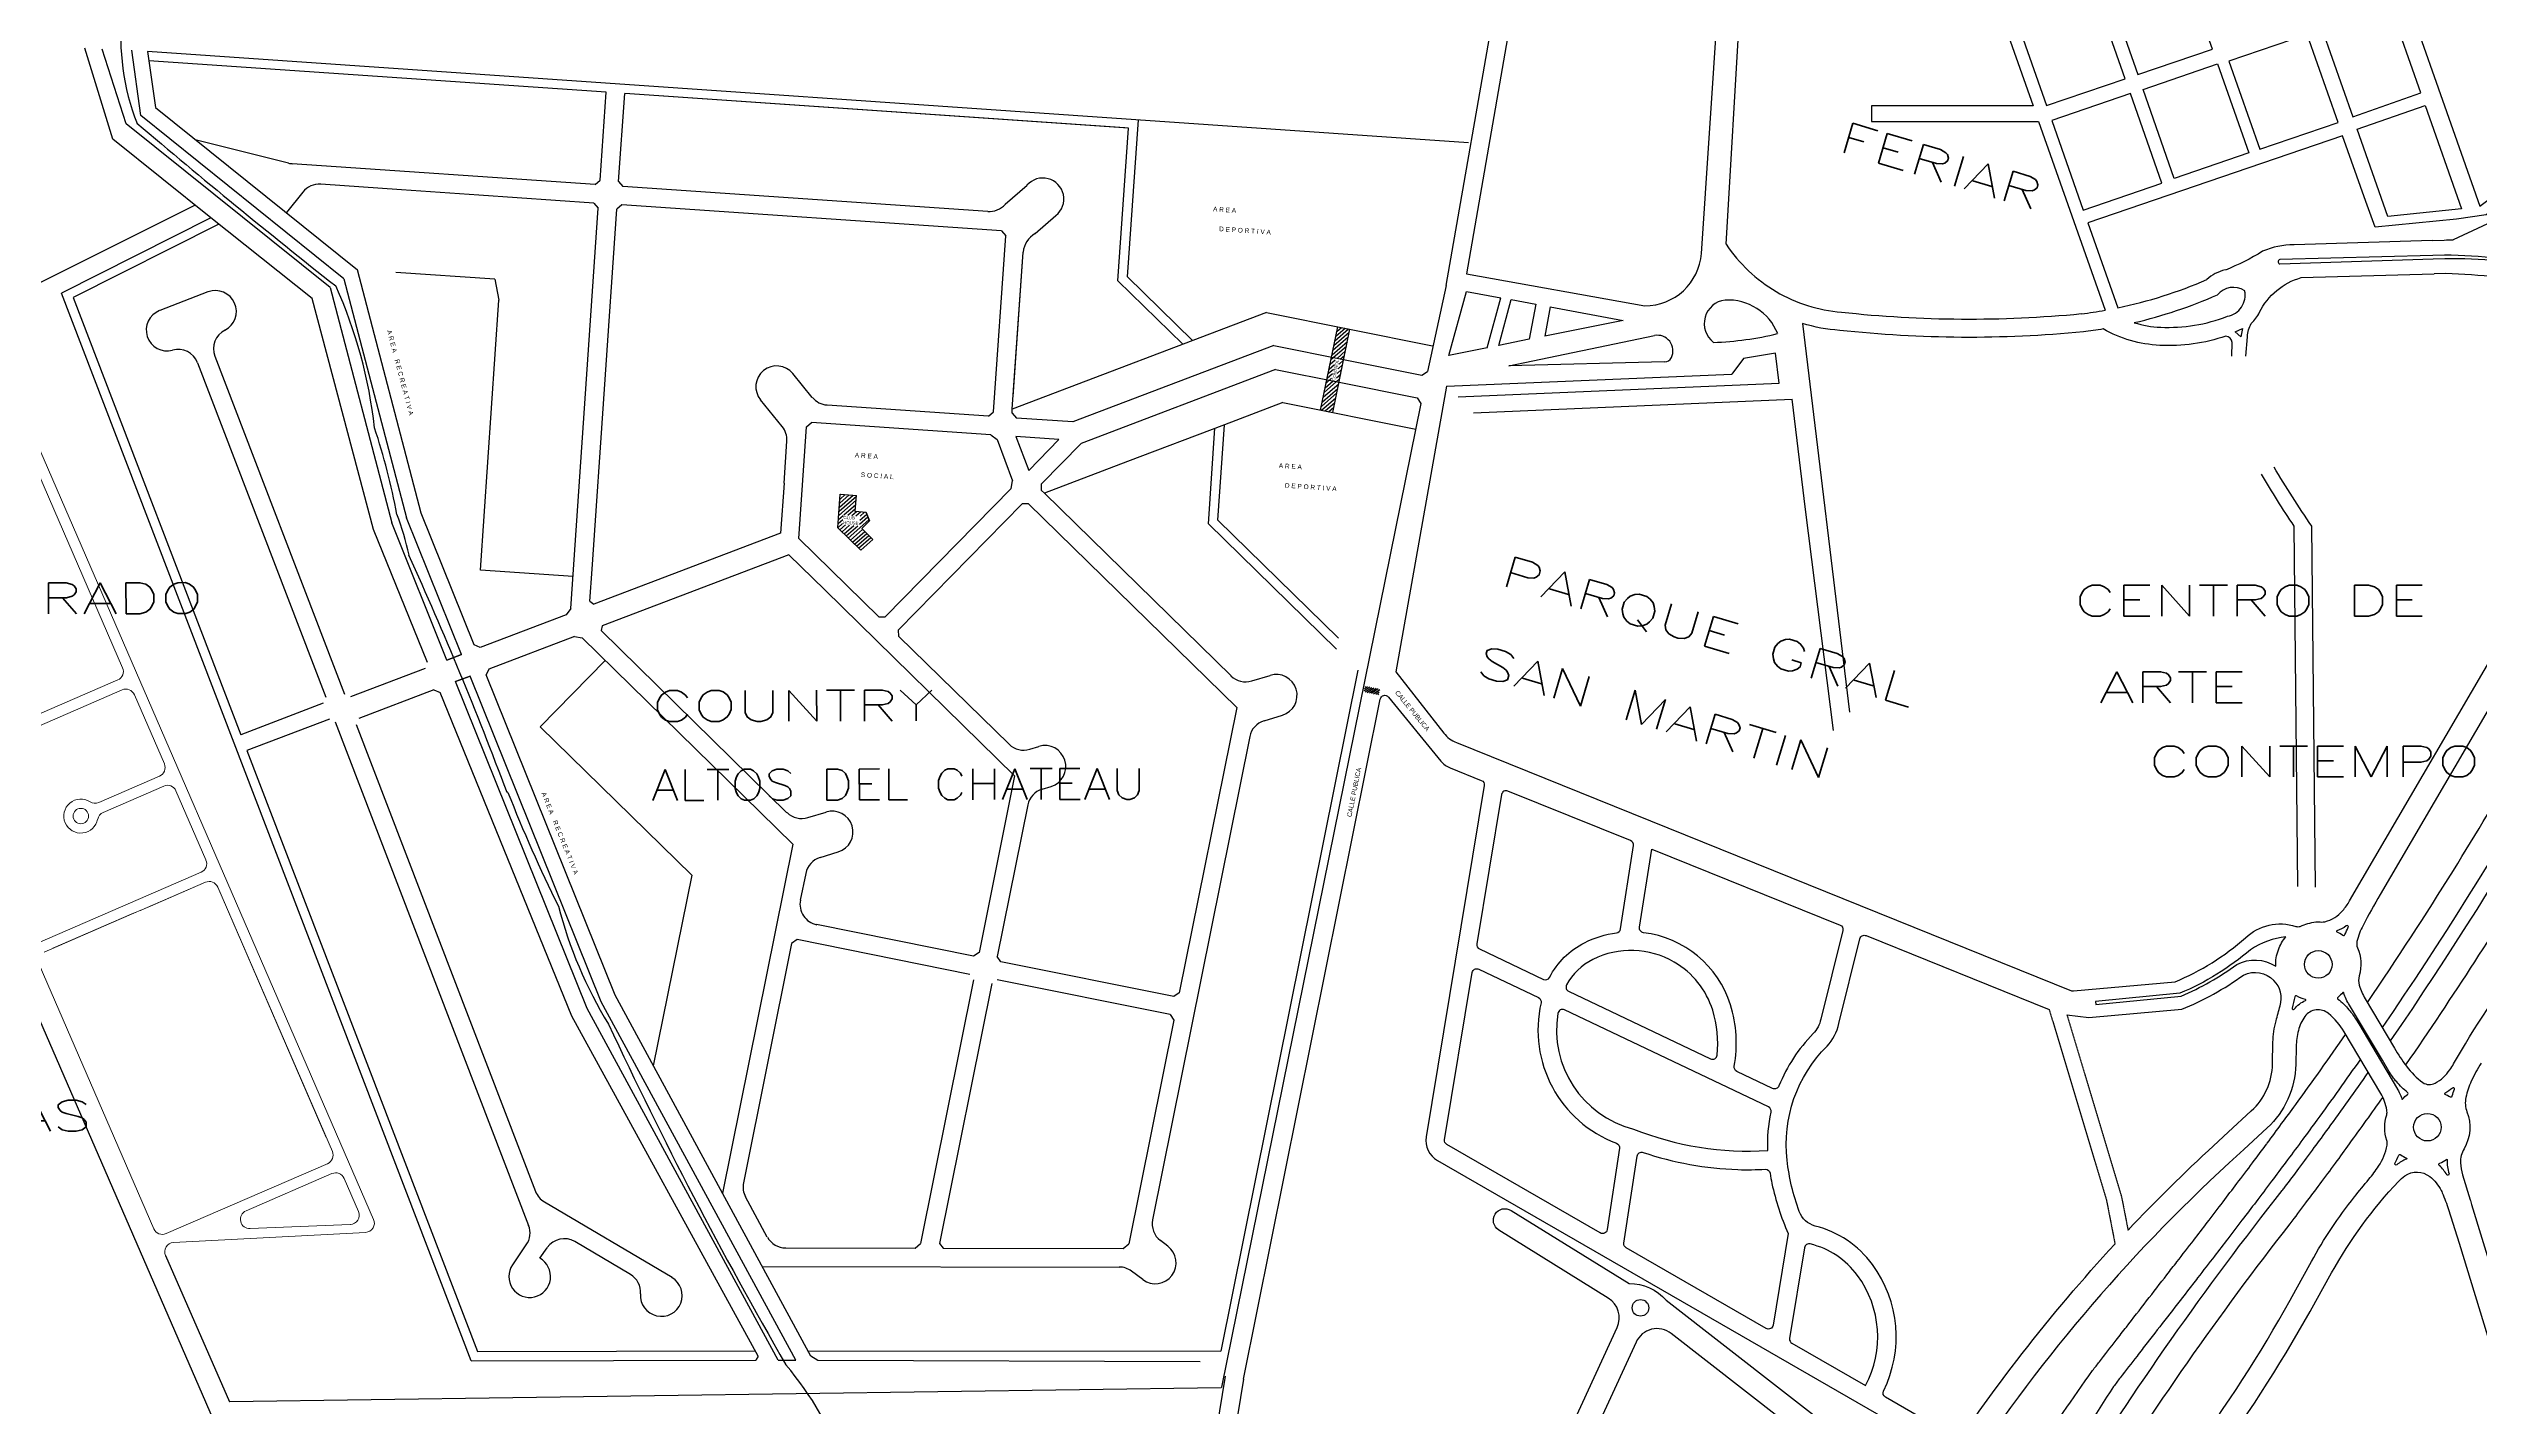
# Model space of a CAD drawing. Header units: millimetres. Extents: x 4374322 to 4409026, y 6503580 to 6534206.
# Drawn here: x 4379032 to 4380603, y 6528355 to 6529233 of the extents above; entities that cross this region are included whole.
import ezdxf

# ---------------------------------------------------------------- set-up
doc = ezdxf.new("R2010")
doc.units = ezdxf.units.MM
doc.linetypes.add('X-REF-MASTERPLAN VE (21-07-09)$0$ACAD_ISO02W100', pattern=[15, 12, -3])
doc.linetypes.add('Xref2-Master$0$HIDDEN', pattern=[0.375, 0.25, -0.125])
for name, color, linetype in [('LINEA CALLE', 252, 'Continuous'), ('NOMBRE BARRIO', 8, 'Continuous'), ('NOMBRE CALLE', 252, 'Continuous')]:
    doc.layers.add(name, color=color, linetype=linetype)
doc.styles.add('ROMANS', font='romans')
doc.styles.add('S1', font='ROMANS')
doc.styles.get("Standard").update_dxf_attribs({"font": 'arial.ttf'})

msp = doc.modelspace()

# ---------------------------------------------------------------- linework, layer by layer
at = {"layer": 'LINEA CALLE', "transparency": 33554687}
for p, q in [((4379981.5, 6529279.3), (4379948.2, 6529087.5)), ((4379935.1, 6529079.8), (4379968.4, 6529270.8)), ((4380100.1, 6529100.6), (4380110.7, 6529259.4)), ((4380116, 6529106.6), (4380125, 6529257.1)), ((4379073.1, 6529174.5), (4379054.9, 6529233.4)), ((4379081.8, 6529184.5), (4379066.3, 6529232.7)), ((4379091.2, 6529189.8), (4379085.4, 6529232)), ((4379949.6, 6529172.2), (4379095.6, 6529231.3)), ((4379095.6, 6529231.3), (4379100.6, 6529195.1)), ((4379392, 6529204.9), (4379096.4, 6529225.1)), ((4379100.6, 6529195.1), (4379231.3, 6529090)), ((4379388.1, 6529148), (4379392, 6529204.9)), ((4379400.1, 6529147.2), (4379404, 6529204)), ((4379729.7, 6529181.7), (4379404, 6529204)), ((4379727.3, 6529181.9), (4379404, 6529204)), ((4379213.6, 6529078.5), (4379081.8, 6529184.5)), ((4379222.5, 6529084.3), (4379091.2, 6529189.8)), ((4379722.9, 6529083), (4379729.7, 6529181.7)), ((4379729.1, 6529085.4), (4379736.1, 6529187)), ((4379136.4, 6529123.6), (4379073.1, 6529174.5)), ((4379186.7, 6529159), (4379127.1, 6529173.8)), ((4379384.9, 6529145.2), (4379189.1, 6529158.6)), ((4379384.9, 6529145.2), (4379388.1, 6529148)), ((4378999.2, 6529068.4), (4379126.2, 6529131.9)), ((4379196, 6529140.3), (4379185.3, 6529127)), ((4379259.7, 6529141.8), (4379207.5, 6529145.4)), ((4379309.8, 6529138.3), (4379259.7, 6529141.8)), ((4379384.1, 6529133.2), (4379309.8, 6529138.3)), ((4379384.1, 6529133.2), (4379386.9, 6529130)), ((4379402.1, 6529132), (4379398.9, 6529129.2)), ((4379400.1, 6529147.2), (4379402.9, 6529144)), ((4379647.5, 6529115.2), (4379402.1, 6529132)), ((4379638.7, 6529127.8), (4379402.9, 6529144)), ((4379650, 6529132.4), (4379664.1, 6529144.7)), ((4379136.4, 6529123.6), (4379039.8, 6529075)), ((4379141.6, 6529119.5), (4379047.4, 6529072.1)), ((4379201.9, 6529071.4), (4379136.4, 6529123.6)), ((4379369.1, 6528871.1), (4379386.9, 6529130)), ((4379382.9, 6528896.5), (4379398.9, 6529129.2)), ((4379669.3, 6529113.5), (4379682.8, 6529125.2)), ((4379642.5, 6528998.2), (4379650.3, 6529112)), ((4379647.5, 6529115.2), (4379650.3, 6529112)), ((4379654.6, 6528999.9), (4379661.6, 6529101.5)), ((4379655.2, 6529008.2), (4379661.6, 6529101.5)), ((4379272.4, 6528932.7), (4379231.3, 6529090)), ((4379320.1, 6529083.9), (4379256, 6529088.3)), ((4379729.1, 6529085.4), (4379771.1, 6529044.3)), ((4379948.2, 6529087.5), (4380063.5, 6529066.7)), ((4379304.7, 6528384.5), (4379039.8, 6529075)), ((4379047.4, 6529072.1), (4379155.9, 6528789.3)), ((4379134.6, 6529075.7), (4379103.4, 6529063.7)), ((4379241.6, 6528922.1), (4379201.9, 6529071.4)), ((4379213.6, 6529078.5), (4379253.4, 6528926.5)), ((4379222.5, 6529084.3), (4379262.9, 6528929.6)), ((4379310.7, 6528895.9), (4379322.7, 6529070.5)), ((4379320.1, 6529083.9), (4379322.7, 6529070.5)), ((4379722.9, 6529083), (4379764.9, 6529041.9)), ((4379935.1, 6529079.8), (4379922.9, 6529024.2)), ((4379936.8, 6529034.6), (4379948.2, 6529076.1)), ((4379948.2, 6529076.1), (4379970.5, 6529072)), ((4379961.6, 6529039.6), (4379970.5, 6529072)), ((4379969.2, 6529041.1), (4379977, 6529070.8)), ((4379977, 6529070.8), (4379993, 6529067.8)), ((4379818.9, 6529062.5), (4379654.6, 6528999.9)), ((4379818.9, 6529062.5), (4379654.6, 6528999.9)), ((4379818.9, 6529062.5), (4379926.3, 6529040.9)), ((4379993, 6529067.8), (4379988.8, 6529045.1)), ((4380002.3, 6529066.1), (4379998.8, 6529047.1)), ((4380049.4, 6529057.3), (4379998.8, 6529047.1)), ((4380002.2, 6529066.1), (4380049.4, 6529057.3)), ((4379823.6, 6529041.2), (4379693.7, 6528991.7)), ((4379823.6, 6529041.2), (4379868.8, 6529032.1)), ((4379961.6, 6529039.6), (4379936.8, 6529034.6)), ((4379988.8, 6529045.1), (4379969.2, 6529041.1)), ((4379975.5, 6529028), (4380069.7, 6529047.5)), ((4379127.9, 6529029.9), (4379210.8, 6528813.6)), ((4379139.1, 6529034.2), (4379222.9, 6528815.7)), ((4379525.3, 6529007.5), (4379512.8, 6529022.9)), ((4379824.8, 6529025.6), (4379699, 6528977.7)), ((4379824.8, 6529025.6), (4379865.8, 6529017.4)), ((4379868.8, 6529032.1), (4379919.4, 6529021.9)), ((4379919.4, 6529021.9), (4379922.9, 6529024.2)), ((4379935.2, 6529014.7), (4380119.8, 6529022.6)), ((4380076.3, 6529030.5), (4379975.5, 6529028)), ((4380127.3, 6529032.6), (4380119.8, 6529022.6)), ((4380148, 6529036.2), (4380127.3, 6529032.6)), ((4380150.3, 6529016.7), (4380148, 6529036.2)), ((4379505.9, 6528988.7), (4379491.9, 6529005.9)), ((4379865.8, 6529017.4), (4379916.4, 6529007.2)), ((4379935.2, 6529014.7), (4379902.6, 6528830)), ((4379916.4, 6529007.2), (4379918.8, 6529003.6)), ((4379916.4, 6529007.2), (4379918.8, 6529003.6)), ((4379942.8, 6529007.9), (4380150.3, 6529016.7)), ((4379952.8, 6528997.5), (4380158.8, 6529006.3)), ((4380167.3, 6528935.1), (4380158.8, 6529006.3)), ((4379521.5, 6528988.5), (4379524.7, 6528991.3)), ((4379640.6, 6528983.3), (4379524.7, 6528991.3)), ((4379639.3, 6528995.4), (4379534.9, 6529002.6)), ((4379639.3, 6528995.4), (4379642.5, 6528998.2)), ((4379654.5, 6528997.4), (4379654.6, 6528999.9)), ((4379654.5, 6528997.4), (4379657.2, 6528994.2)), ((4379693.7, 6528991.7), (4379657.2, 6528994.2)), ((4379918.8, 6529003.6), (4379789.8, 6528367.6)), ((4379829.5, 6529004.3), (4379791.8, 6528989.9)), ((4379829.5, 6529004.3), (4379915.4, 6528987)), ((4379507, 6528952.1), (4379508.9, 6528979.2)), ((4379516.6, 6528916.3), (4379521.5, 6528988.5)), ((4379640.6, 6528983.3), (4379644.7, 6528980.3)), ((4379644.7, 6528980.3), (4379654.8, 6528953.6)), ((4379656.8, 6528982.2), (4379665.2, 6528960.3)), ((4379684.7, 6528980.3), (4379656.8, 6528982.2)), ((4379684.7, 6528980.3), (4379665.2, 6528960.3)), ((4379699, 6528977.7), (4379673.5, 6528951.6)), ((4379791.8, 6528989.9), (4379729, 6528966)), ((4379781.4, 6528925.7), (4379785.6, 6528987.6)), ((4379787.5, 6528928.1), (4379791.8, 6528989.9)), ((4379729, 6528966), (4379675.3, 6528945.6)), ((4379507, 6528952.1), (4379504.8, 6528919.8)), ((4379541.9, 6528923.2), (4379543.4, 6528944.9)), ((4379553.1, 6528933.7), (4379553.8, 6528944.2)), ((4379653.8, 6528948.7), (4379572.5, 6528865.7)), ((4379653.8, 6528948.7), (4379654.8, 6528953.6)), ((4379673.5, 6528947.4), (4379673.5, 6528951.6)), ((4379673.5, 6528947.4), (4379675.3, 6528945.6)), ((4379675.3, 6528945.6), (4379796, 6528827.5)), ((4379298.4, 6528841.3), (4379262.9, 6528929.6)), ((4379306.6, 6528847.6), (4379272.4, 6528932.7)), ((4379560.1, 6528933.2), (4379553.1, 6528933.7)), ((4379562.2, 6528927.7), (4379557.3, 6528922.7)), ((4379562.2, 6528927.7), (4379560.1, 6528933.2)), ((4379560.1, 6528933.2), (4379562.2, 6528927.7)), ((4379660.9, 6528938.7), (4379581.1, 6528857.3)), ((4379665.1, 6528938.8), (4379660.9, 6528938.7)), ((4379665.1, 6528938.8), (4379799.7, 6528807.1)), ((4379787.5, 6528928.1), (4379865.4, 6528851.9)), ((4380185.4, 6528792.1), (4380167.3, 6528935.1)), ((4378890.1, 6528916.7), (4379142.3, 6528336.6)), ((4379276.6, 6528836.2), (4379241.6, 6528922.1)), ((4379289.1, 6528837.7), (4379253.4, 6528926.5)), ((4379504.8, 6528919.8), (4379384.1, 6528873.9)), ((4379516.6, 6528916.3), (4379568.3, 6528865.6)), ((4379541.9, 6528923.2), (4379556.6, 6528908.7)), ((4379557.3, 6528922.7), (4379564.5, 6528915.7)), ((4379781.4, 6528925.7), (4379864.1, 6528844.7)), ((4379370.6, 6528891.8), (4379310.7, 6528895.9)), ((4379381.5, 6528875.8), (4379382.9, 6528896.5)), ((4379510.1, 6528905.8), (4379389.4, 6528859.8)), ((4379533.3, 6528883.1), (4379510.1, 6528905.8)), ((4379533.3, 6528883.1), (4379656.1, 6528762.9)), ((4379366.1, 6528867), (4379310.5, 6528845.9)), ((4379369.1, 6528871.1), (4379366.1, 6528867)), ((4379381.5, 6528875.8), (4379384.1, 6528873.9)), ((4379568.3, 6528865.6), (4379572.5, 6528865.7)), ((4379371.5, 6528853), (4379316.1, 6528831.9)), ((4379371.5, 6528853), (4379376.4, 6528852)), ((4379376.4, 6528852), (4379512.6, 6528718.7)), ((4379389.4, 6528859.8), (4379388.8, 6528856.7)), ((4379388.8, 6528856.7), (4379508.9, 6528739)), ((4379581.2, 6528853), (4379581.1, 6528857.3)), ((4379581.2, 6528853), (4379652.5, 6528783.3)), ((4379298.4, 6528841.3), (4379289.1, 6528837.7)), ((4379289.1, 6528837.7), (4379298.4, 6528841.3)), ((4379310.5, 6528845.9), (4379306.6, 6528847.6)), ((4379391.3, 6528837.5), (4379349.3, 6528794.6)), ((4379275, 6528832.3), (4379226.8, 6528814)), ((4379280.6, 6528818.4), (4379232.2, 6528800)), ((4379280.6, 6528818.4), (4379284.6, 6528816.7)), ((4379304, 6528827.3), (4379294.7, 6528823.8)), ((4379294.7, 6528823.8), (4379304, 6528827.3)), ((4379379.8, 6528612.4), (4379294.7, 6528823.8)), ((4379388.8, 6528616.6), (4379304, 6528827.3)), ((4379316.1, 6528831.9), (4379314.4, 6528828.1)), ((4379397.8, 6528620.9), (4379314.4, 6528828.1)), ((4379878, 6528831.2), (4379789.3, 6528390.7)), ((4379809.4, 6528824.2), (4379821.2, 6528827.8)), ((4379209.1, 6528809.8), (4379155.9, 6528789.3)), ((4379369.8, 6528607.4), (4379284.6, 6528816.7)), ((4379799.7, 6528807.1), (4379762.5, 6528622.5)), ((4379817.4, 6528798.4), (4379829.2, 6528802)), ((4379213.1, 6528799.5), (4379159.8, 6528779.1)), ((4379216.9, 6528797.8), (4379341.9, 6528472)), ((4379230.4, 6528796.1), (4379346.4, 6528494)), ((4379349.3, 6528794.6), (4379447.3, 6528698.6)), ((4379808.1, 6528788.2), (4379745.2, 6528475.7)), ((4379159.8, 6528779.1), (4379308.9, 6528390.6)), ((4379665.9, 6528780), (4379671.7, 6528781.8)), ((4379656.1, 6528762.9), (4379633.1, 6528648.5)), ((4379673.8, 6528754.2), (4379679.8, 6528756)), ((4379522.3, 6528735.8), (4379534.2, 6528739.4)), ((4379664.6, 6528744), (4379644.9, 6528646.1)), ((4379512.6, 6528718.7), (4379467.2, 6528492.9)), ((4379530.3, 6528710), (4379542.1, 6528713.6)), ((4379447.3, 6528698.6), (4379422.5, 6528575.2)), ((4379521, 6528699.7), (4379517.5, 6528682.5)), ((4379629.6, 6528646.2), (4379528.1, 6528666.6)), ((4379511.9, 6528654.5), (4379480.8, 6528499.6)), ((4379515.5, 6528656.9), (4379511.9, 6528654.5)), ((4379627.2, 6528634.4), (4379515.5, 6528656.9)), ((4379633.1, 6528648.5), (4379629.6, 6528646.2)), ((4379647.2, 6528642.6), (4379644.9, 6528646.1)), ((4379629.6, 6528630.9), (4379595.3, 6528460.3)), ((4379756.6, 6528608.4), (4379644.9, 6528630.8)), ((4379759, 6528620.1), (4379647.2, 6528642.6)), ((4379514.6, 6528384.9), (4379388.8, 6528616.6)), ((4379524.4, 6528387.5), (4379397.8, 6528620.9)), ((4379641.3, 6528628.5), (4379607.5, 6528460.3)), ((4379762.5, 6528622.5), (4379759, 6528620.1)), ((4379490.3, 6528387.5), (4379369.8, 6528607.4)), ((4379503.2, 6528384.9), (4379379.8, 6528612.4)), ((4379759, 6528604.8), (4379729.9, 6528460.2)), ((4379756.6, 6528608.4), (4379759, 6528604.8)), ((4379496.2, 6528464.5), (4379482.1, 6528490.5)), ((4379434.6, 6528438.5), (4379352.1, 6528487.2)), ((4379331.6, 6528446.7), (4379340.4, 6528459.5)), ((4379349.1, 6528450.9), (4379353.8, 6528457.7)), ((4379407.7, 6528440.4), (4379371.8, 6528461.6)), ((4379508.1, 6528457.5), (4379591.7, 6528457.4)), ((4379591.7, 6528457.4), (4379595.3, 6528460.3)), ((4379607.5, 6528460.3), (4379609.9, 6528457.4)), ((4379609.9, 6528457.4), (4379726.3, 6528457.2)), ((4379726.3, 6528457.2), (4379729.9, 6528460.2)), ((4379755.1, 6528458.7), (4379750.4, 6528462.3)), ((4379107.1, 6528452.6), (4379148.5, 6528358)), ((4379492.9, 6528445.5), (4379723.6, 6528445.2)), ((4379738.9, 6528437.1), (4379731.7, 6528442.5)), ((4379304.7, 6528384.5), (4379488.8, 6528384.9)), ((4379308.9, 6528390.6), (4379488.5, 6528390.9)), ((4379490.3, 6528387.5), (4379488.8, 6528384.9)), ((4379503.2, 6528384.9), (4379514.6, 6528384.9)), ((4379522.5, 6528390.9), (4379789.3, 6528390.7)), ((4379528.8, 6528384.8), (4379524.4, 6528387.5)), ((4379776, 6528383.9), (4379528.8, 6528384.8)), ((4379789.7, 6528367), (4379148.5, 6528358)), ((4379789.8, 6528367.6), (4379789.7, 6528367)), ((4379148.5, 6528358), (4379148.5, 6528358))]:
    msp.add_line(p, q, dxfattribs=at)
at = {"layer": 'LINEA CALLE', "lineweight": 15, "transparency": 33554687}
for p, q in [((4379079.4, 6528832.7), (4379009.2, 6528994.6)), ((4379012.5, 6529004.5), (4379241.7, 6528476)), ((4379079.1, 6528818.4), (4378974.7, 6528773.1)), ((4379076.3, 6528824.8), (4379037.1, 6528807.8)), ((4379037.1, 6528807.8), (4378971.9, 6528779.5)), ((4379106.4, 6528770.5), (4379087, 6528815.2)), ((4379064, 6528745.6), (4379103.3, 6528762.6)), ((4379106, 6528756.2), (4379066.8, 6528739.2)), ((4379133.3, 6528708.4), (4379113.9, 6528753.1)), ((4379025.8, 6528655.2), (4379130.2, 6528700.5)), ((4379133, 6528694), (4379093.8, 6528677)), ((4379097.4, 6528678.6), (4379133, 6528694)), ((4379093.3, 6528676.8), (4379097.4, 6528678.6)), ((4379140.9, 6528690.9), (4379215, 6528519.9)), ((4379140.9, 6528690.9), (4379211.1, 6528529)), ((4379077.2, 6528669.9), (4379028.6, 6528648.8)), ((4379034.4, 6528651.3), (4379085, 6528673.3)), ((4379099.6, 6528469.9), (4379025.5, 6528640.9)), ((4379212.2, 6528512.1), (4379107.5, 6528466.8)), ((4379214.7, 6528505.6), (4379159.2, 6528481.5)), ((4379231.9, 6528481.1), (4379222.6, 6528502.5)), ((4379226.6, 6528472.7), (4379161.8, 6528470)), ((4379236.5, 6528467.6), (4379112.3, 6528461))]:
    msp.add_line(p, q, dxfattribs=at)
at = {"layer": 'LINEA CALLE', "linetype": 'Continuous', "transparency": 33554687}
for p, q in [((4379542.6, 6528933.9), (4379553.8, 6528943.6)), ((4379542.8, 6528936.5), (4379551.8, 6528944.3)), ((4379543, 6528939.2), (4379549.1, 6528944.5)), ((4379543.2, 6528941.8), (4379546.5, 6528944.7)), ((4379543.3, 6528944.5), (4379543.8, 6528944.9)), ((4379543.4, 6528944.9), (4379553.8, 6528944.2)), ((4379542.1, 6528925.9), (4379545.1, 6528928.6)), ((4379542.2, 6528928.6), (4379545.3, 6528931.2)), ((4379542.4, 6528931.2), (4379553.6, 6528941)), ((4379545.6, 6528931.5), (4379553.4, 6528938.3)), ((4379548.2, 6528931.3), (4379553.3, 6528935.7)), ((4379548.5, 6528916.6), (4379561.9, 6528928.3)), ((4379550.9, 6528931.1), (4379553.8, 6528933.7)), ((4379553.5, 6528930.9), (4379556.4, 6528933.5)), ((4379555.8, 6528925.5), (4379561.2, 6528930.2)), ((4379556, 6528928.1), (4379560.5, 6528932.1)), ((4379556.2, 6528930.8), (4379559.1, 6528933.3)), ((4379541.9, 6528923.3), (4379544.9, 6528925.9)), ((4379543.1, 6528921.9), (4379546.8, 6528925.1)), ((4379544.5, 6528920.6), (4379549.4, 6528924.9)), ((4379545.8, 6528919.3), (4379552.1, 6528924.7)), ((4379547.2, 6528918), (4379554.7, 6528924.5)), ((4379549.9, 6528915.3), (4379557.8, 6528922.2)), ((4379551.2, 6528914), (4379559.2, 6528920.9)), ((4379552.6, 6528912.7), (4379560.5, 6528919.6)), ((4379553.9, 6528911.4), (4379561.8, 6528918.3)), ((4379555.2, 6528910.1), (4379563.2, 6528917)), ((4379556.6, 6528908.7), (4379564.5, 6528915.7))]:
    msp.add_line(p, q, dxfattribs=at)
at = {"layer": 'LINEA CALLE', "linetype": 'X-REF-MASTERPLAN VE (21-07-09)$0$ACAD_ISO02W100', "lineweight": 15, "transparency": 33554687}
for p, q in [((4379077.2, 6528669.9), (4379093.8, 6528677)), ((4379085, 6528673.3), (4379093.3, 6528676.8)), ((4379093.8, 6528677), (4379093.8, 6528677))]:
    msp.add_line(p, q, dxfattribs=at)
at = {"layer": 'LINEA CALLE', "transparency": 33554687}
for points in [[(4380281.7, 6529239.4), (4380603.1, 6529351.5), (4380636.3, 6529255.3), (4380626.7, 6529229.1), (4380635.8, 6529178), (4380640.2, 6529167), (4380640.8, 6529150.6), (4380607.5, 6529125.5), (4380588.2, 6529122.9), (4380535.6, 6529117.6), (4380529.7, 6529134.2), (4380514.6, 6529176.7), (4380349.8, 6529120.4), (4380369.2, 6529065.5)], [(4380297.3, 6529244.9), (4380314.5, 6529196.1), (4380210, 6529196), (4380210.1, 6529185.9), (4380318, 6529186), (4380361, 6529063.9)], [(4380636.3, 6529255.3), (4380638.2, 6529249.9), (4380630.5, 6529228.8), (4380639.3, 6529179), (4380643.8, 6529167.7), (4380644.1, 6529161.9), (4380665.1, 6529146.3), (4380586, 6529109.4)], [(4380474.1, 6529093.9), (4380573.1, 6529097.1)], [(4379792.2, 6528374.6), (4379719.2, 6527927.8), (4379692.6, 6527758.7), (4379638.9, 6527496), (4379598.7, 6527295.6)]]:
    msp.add_lwpolyline(points, dxfattribs=at)
for points in [[(4380603.3, 6529131.1), (4380633.7, 6529153.9), (4380633.3, 6529165.5), (4380629.1, 6529176), (4380619.6, 6529229.8), (4380629, 6529255.4), (4380599.9, 6529339.5), (4380537.5, 6529318.1)], [(4380367.1, 6529259.2), (4380382.2, 6529216.3), (4380430.4, 6529232.8), (4380415.3, 6529275.7)], [(4380545.1, 6529261.4), (4380501.2, 6529245.9), (4380521.2, 6529188.9), (4380565.1, 6529204.4)], [(4380308.1, 6529239.1), (4380323.2, 6529196.2), (4380374.1, 6529213.5), (4380359, 6529256.5)], [(4380511.7, 6529185.3), (4380491.6, 6529242.3), (4380441, 6529225), (4380461, 6529168)], [(4380405.8, 6529149.1), (4380385.6, 6529206.7), (4380433.8, 6529223.2), (4380454, 6529165.6)], [(4380326.6, 6529186.6), (4380346.9, 6529128.7), (4380397.7, 6529146.1), (4380377.4, 6529204)], [(4380567.9, 6529196.4), (4380591.5, 6529129.4), (4380543.8, 6529124.6), (4380524, 6529180.9)]]:
    msp.add_lwpolyline(points, close=True, dxfattribs=at)
for points in [[(4380572.5, 6529109.1), (4380483.2, 6529106.2, 0.106312), (4380462.9, 6529102, -0.045612), (4380438.8, 6529089.9)], [(4380572.5, 6529109.1), (4380580.3, 6529109.3, -0.004177), (4380586, 6529109.4, -0.004177)], [(4380452.1, 6529034.2), (4380453.1, 6529046.8, -0.123421), (4380455.6, 6529055.3, 0.088671), (4380460.9, 6529062.6, -0.209601), (4380487.8, 6529085), (4380573.9, 6529087.4)], [(4380573, 6529099.3), (4380474, 6529096.7, 0.414214), (4380473, 6529095.6), (4380473, 6529094.9, 0.415762), (4380474.1, 6529093.9), (4380474.1, 6529093.9)], [(4380573.1, 6529097.1), (4380580.6, 6529097.4, -0.051876), (4380649.7, 6529090.9), (4380669.2, 6529086.7, -0.073516), (4380672.6, 6529085.5, 0.594381), (4380673, 6529085.8), (4380672.8, 6529087.9, 0.411297), (4380671.9, 6529088.6, -0.068136), (4380664.1, 6529089.4), (4380661.9, 6529089.9), (4380650, 6529092.5, 0.043523), (4380580.5, 6529099.5), (4380573, 6529099.3)], [(4380647.5, 6529080.4, 0.037847), (4380581.2, 6529087.6), (4380573.9, 6529087.4)], [(4380443, 6529034.2), (4380443.2, 6529043, 0.333171), (4380439.2, 6529047.2, -0.095563), (4380396.4, 6529041.2, -0.117984), (4380359.8, 6529051.8, -0.010377), (4380347, 6529049.9, -0.051068), (4380189.5, 6529050.9, -0.062672), (4380165.4, 6529055.4), (4380195.9, 6528804)], [(4380497.1, 6528690.8), (4380494.7, 6528924.3, -0.01942), (4380470.3, 6528962.5)], [(4380485.7, 6528691.2), (4380483.3, 6528924.3, -0.016682), (4380462.2, 6528957.8)], [(4380739.8, 6528948, -0.039458), (4380540.2, 6528600.1)], [(4380748.1, 6528944.1, -0.039876), (4380545.4, 6528591.4)], [(4379902.6, 6528830), (4379933.5, 6528790.5, 0.131541), (4379941.8, 6528784.3), (4380339.3, 6528623.9, 0.118848), (4380340.7, 6528623.7), (4380406.3, 6528629.6, 0.081837), (4380451.8, 6528658.1, -0.273895), (4380484.3, 6528665.5, 0.148363), (4380487.2, 6528665.5, -0.066702), (4380497.4, 6528668.4, -0.033964), (4380501.1, 6528668.3, 0.07777), (4380503.1, 6528668.5, 0.163391), (4380514.7, 6528675.7, 0.041072), (4380519.1, 6528681.9), (4380629.1, 6528870.3)], [(4380642.1, 6528862.7), (4380538.9, 6528686, 0.01145), (4380527.8, 6528666.1, 0.059942), (4380523.9, 6528655.7, 0.162203), (4380524.2, 6528651.6, -0.169232), (4380525.4, 6528633.6, 0.137092), (4380525.4, 6528627.4, 0.065792), (4380529.2, 6528618.6), (4380548.1, 6528586.7, 0.024092), (4380555.9, 6528575, 0.080493), (4380566.5, 6528564.5, 0.285225), (4380574.4, 6528564.1, 0.122938), (4380583.9, 6528572.7, 0.011958), (4380586.4, 6528576.6), (4380594, 6528589.5, -0.041521), (4380643, 6528657.9)], [(4379804, 6528372.6), (4379892.5, 6528812.5, -0.632774), (4379897.7, 6528813.8), (4379931.6, 6528772.4, 0.125896), (4379937.6, 6528768), (4379957.8, 6528759.9, -0.351216), (4379959.7, 6528756.6), (4379922.2, 6528529.4, 0.3126), (4379929.5, 6528514), (4380251.5, 6528328.5, 1), (4380257.5, 6528338.9), (4380219, 6528361.1, -0.395524), (4380217.8, 6528365, 0.279823), (4380210.7, 6528446.8, 0.174274), (4380173.7, 6528471.7, -0.248114), (4380163.3, 6528481.1, -0.058988), (4380155.5, 6528514.2, -0.229893), (4380181.3, 6528588, 0.131037), (4380189, 6528602.7), (4380202.5, 6528657.5, -0.45632), (4380206.5, 6528659.5), (4380324.9, 6528611.8)], [(4380530.6, 6528616.2, 0.010089), (4380586.2, 6528701.7, 0.008393), (4380629.8, 6528774.5)], [(4380068, 6528715.4), (4380189.7, 6528666.3, -0.373314), (4380191.5, 6528662.8), (4380177.3, 6528605.4, -0.131037), (4380172.4, 6528596.1, 0.100861), (4380150.2, 6528562.3, -0.432577), (4380146.1, 6528560.7), (4380123, 6528571.7, -0.338082), (4380121.3, 6528575, 0.120023), (4380118.9, 6528614.8, 0.294496), (4380062.7, 6528661.4, -0.424177), (4380060.1, 6528664.9), (4380068, 6528715.4)], [(4380642.3, 6528710.7, -0.015605), (4380555.3, 6528575.9)], [(4380082.5, 6528642.4, 0.252738), (4380029.9, 6528644.1, 0.153658), (4380012.9, 6528627.6, 0.429098), (4380014.2, 6528623.5), (4380106, 6528579.8, 0.517228), (4380110.2, 6528582.2, 0.101766), (4380107.4, 6528611.2, 0.186538), (4380082.5, 6528642.4, 0.179386)], [(4379994.7, 6528619.4, -0.351471), (4379996.4, 6528616.1, 0.375623), (4380045.2, 6528525.2, -0.354542), (4380047.1, 6528522), (4380039.2, 6528469.4, -0.527866), (4380034.7, 6528467.2), (4379935.5, 6528524.4, -0.3126), (4379934, 6528527.5), (4379951.9, 6528635.6, -0.498874), (4379956.1, 6528637.8), (4379994.7, 6528619.4)], [(4380336.4, 6528608.3), (4380350.6, 6528606.5), (4380410.6, 6528611.9, 0.062484), (4380450.5, 6528634, -0.331196), (4380470.1, 6528630.5)], [(4380375.9, 6528469.1, -0.017589), (4380431.2, 6528523.6), (4380440.6, 6528532.3), (4380455.6, 6528546.1, 0.204089), (4380469.3, 6528576.5), (4380469.6, 6528590.5, -0.061473), (4380471.6, 6528604.4, 0.00506), (4380474.2, 6528614.1, 0.290301), (4380470.1, 6528630.5)], [(4380511.6, 6528618.5, -0.074408), (4380518.6, 6528611.5), (4380519.3, 6528610.8), (4380520, 6528610), (4380520.7, 6528609.1), (4380521.3, 6528608.2), (4380522, 6528607.3), (4380522.6, 6528606.4), (4380523.2, 6528605.5), (4380523.6, 6528604.8), (4380525, 6528602.4), (4380539.7, 6528577.7), (4380550, 6528560.3, -0.005072), (4380550.3, 6528559.8), (4380550.7, 6528559.1), (4380551.2, 6528558.1), (4380551.7, 6528557.1), (4380552.2, 6528556), (4380552.6, 6528554.9), (4380552.9, 6528553.9, 0.538378), (4380553.4, 6528553.8, -0.067972), (4380556.5, 6528556.7, 0.535748), (4380556.6, 6528558.1, -0.05454), (4380549.6, 6528565), (4380548.9, 6528565.7), (4380548.2, 6528566.6), (4380547.5, 6528567.4), (4380546.9, 6528568.3), (4380546.2, 6528569.2), (4380545.6, 6528570.1), (4380545, 6528571.1), (4380544.5, 6528571.9), (4380540.3, 6528578.9), (4380525.6, 6528603.7), (4380518.4, 6528615.7, -0.007137), (4380518, 6528616.3), (4380517.4, 6528617.3), (4380516.9, 6528618.4), (4380516.4, 6528619.4), (4380516, 6528620.4), (4380515.6, 6528621.5), (4380515.3, 6528622.5, 0.545479), (4380514.8, 6528622.7, -0.042865), (4380511.7, 6528619.8, 0.538029), (4380511.6, 6528618.5)], [(4380145.1, 6528545.4, 0.346468), (4380143.4, 6528548.7), (4380011.5, 6528611.5, 0.499617), (4380007.3, 6528609.2, 0.387515), (4380056.1, 6528534.4, 0.109418), (4380143, 6528520.5, -0.061929), (4380145.1, 6528545.4, 0.061929)], [(4380342.4, 6528238.1, 0.070278), (4380484.3, 6528430.4), (4380494.4, 6528448.7, -0.040855), (4380522.2, 6528490.5, -0.007392), (4380531.6, 6528502, 0.027227), (4380537.9, 6528510.4, 0.101309), (4380543.4, 6528524, 0.121725), (4380543.2, 6528527.1, -0.154049), (4380543.1, 6528543.7, 0.11743), (4380543.2, 6528546.7, 0.091947), (4380539.3, 6528557.5), (4380515.6, 6528597.3, 0.084187), (4380505.5, 6528609.1, 0.434643), (4380490.2, 6528607.2, 0.094972), (4380486, 6528598.2, 0.057112), (4380484.6, 6528587.7), (4380484.3, 6528576.2, -0.204089), (4380465.8, 6528535.1), (4380450.7, 6528521.2), (4380441.3, 6528512.6, 0.062569), (4380266.1, 6528305.4)], [(4379995.8, 6527707.8), (4380055.3, 6527822.2), (4380158.8, 6528032.9, 0.001707), (4380279, 6528267.7, -0.014565), (4380353, 6528378.3, -0.000222), (4380357.4, 6528383.9, -0.000356), (4380368.3, 6528398, -0.000178), (4380374.8, 6528406.4, -0.000089), (4380387.9, 6528423.3, 0.000105), (4380401, 6528440.2, 0.000208), (4380407.5, 6528448.6, 0.000418), (4380418.4, 6528462.6, 0.000523), (4380427, 6528473.9, 0.000732), (4380437.3, 6528487.4, 0.000837), (4380446.3, 6528499.2, 0.001046), (4380456.4, 6528512.5, 0.00115), (4380465.4, 6528524.6, 0.000069), (4380465.9, 6528525.3, 0.001291), (4380475.2, 6528537.9, 0.001464), (4380484.3, 6528550.2, 0.005511), (4380516.5, 6528595.6)], [(4380526.1, 6528579.6, -0.004754), (4380498, 6528540.2, -0.001464), (4380488.9, 6528527.8, -0.001359), (4380479, 6528514.5, -0.00115), (4380469.9, 6528502.3, -0.001046), (4380459.8, 6528488.9, -0.000837), (4380450.8, 6528477.1, -0.000732), (4380440.4, 6528463.5, -0.000523), (4380431.8, 6528452.3, -0.000418), (4380420.9, 6528438.2, -0.000209), (4380414.4, 6528429.8, -0.000105), (4380401.3, 6528412.9, 0.000089), (4380388.2, 6528396.1, 0.000178), (4380381.7, 6528387.6, 0.000356), (4380370.8, 6528373.6, 0.000222), (4380366.5, 6528367.9, -0.00319), (4380295, 6528257.7, -0.00011), (4380172.3, 6528026.3), (4380068.7, 6527815.4), (4379944.6, 6527577), (4379687.8, 6527099)], [(4379692.4, 6527096.9), (4379949, 6527574.7), (4380073.2, 6527813.2), (4380176.8, 6528024.1, -0.007517), (4380337.6, 6528298.1, -0.028109), (4380475.6, 6528494.7, 0.045006), (4380477.3, 6528496.8, 0.00115), (4380486.4, 6528509, 0.001359), (4380496.3, 6528522.4, 0.001464), (4380505.4, 6528534.8, 0.004347), (4380531.2, 6528571)], [(4380604.1, 6528577.1, 0.022631), (4380597.8, 6528565.4, 0.060006), (4380594.3, 6528554.9, 0.14511), (4380595, 6528545.5, -0.228386), (4380593.1, 6528521.7, 0.145079), (4380590.8, 6528512.6, 0.062484), (4380592.2, 6528504.9), (4380597.1, 6528488.7), (4380597.2, 6528488.3), (4380597.5, 6528487.4), (4380597.8, 6528486.4), (4380598, 6528485.7), (4380633, 6528371.2)], [(4379606.9, 6526854.8), (4379628.2, 6526920.4), (4379644.7, 6526965.7, -0.035799), (4379674, 6527031), (4379962.2, 6527567.7), (4380086.5, 6527806.4), (4380190.2, 6528017.5, -0.003789), (4380352.9, 6528290, -0.027469), (4380480.7, 6528473.1, 0.001047), (4380490.8, 6528486.6, 0.00115), (4380500, 6528498.9, 0.001359), (4380510, 6528512.3, 0.001464), (4380519.1, 6528524.9, 0.003594), (4380540.6, 6528554.9)], [(4380586.9, 6528560.2, 0.774433), (4380585.6, 6528560.9, -0.051252), (4380580.6, 6528557.5, 0.560772), (4380580.6, 6528557, -0.041439), (4380584.2, 6528555.3, 0.577712), (4380585.5, 6528555.9, -0.014833), (4380586.9, 6528560.1, -0.014833)], [(4379994.3, 6527553.2), (4379994.4, 6527553.1, -0.429127), (4379992.1, 6527560), (4380113.5, 6527793.2), (4380217.2, 6528004.2, -0.052917), (4380353.1, 6528224.3), (4380353.1, 6528224.3, 0.061188), (4380497.4, 6528423.1), (4380507.5, 6528441.4, -0.062897), (4380550.8, 6528500.6, -0.050874), (4380554.9, 6528504.1, -0.330991), (4380571, 6528503.7, -0.110915), (4380578.3, 6528494.7, -0.00859), (4380579, 6528493.2, -0.030213), (4380583.1, 6528482.3), (4380590, 6528460.6), (4380618.7, 6528366.9)], [(4380583.4, 6528505.5, -0.847864), (4380582, 6528504.8, 0.065502), (4380577.1, 6528510.9, -0.567598), (4380577.4, 6528512.3, 0.05194), (4380581.8, 6528514.8, -0.549444), (4380582.2, 6528514.6, 0.081229), (4380583.4, 6528505.5)], [(4380222.8, 6528291.5), (4380080.6, 6528402.2, 0.483177), (4380057.8, 6528396.6), (4379990, 6528249.4, -1), (4379976.4, 6528255.7), (4380045.6, 6528406.1, 0.378253), (4380039.9, 6528425.1), (4379969.1, 6528469.1, -1), (4379977, 6528481.8), (4380053.3, 6528434.5, -0.227573), (4380077.3, 6528423.7), (4380229, 6528305.7)], [(4380206.2, 6528368.5, 0.288031), (4380201, 6528439.7, 0.175818), (4380170.5, 6528460.1, 0.437423), (4380166.8, 6528457.7), (4380157.1, 6528398.9, 0.312418), (4380158.6, 6528395.9), (4380206.2, 6528368.5)], [(4380229, 6528305.7, 0.439079), (4380250.8, 6528309.4), (4380253.6, 6528313.6, -0.042131), (4380367.5, 6528460.1, -0.042131)], [(4379804, 6528372.6), (4379731.1, 6527925.9), (4379704.5, 6527756.9), (4379650.7, 6527493.6), (4379548.5, 6526983.9, 0.329781), (4379551, 6526978.5), (4379553.3, 6526977.3)]]:
    msp.add_lwpolyline(points, format="xyb", dxfattribs=at)
at = {"layer": 'LINEA CALLE'}
msp.add_lwpolyline([(4380445.2, 6529049.9), (4380449.8, 6529052), (4380448.8, 6529046.6), (4380445.2, 6529049.9)], dxfattribs=at)
at = {"layer": 'LINEA CALLE', "transparency": 33554687}
for points in [[(4380047.8, 6528663.8), (4380056.2, 6528717.7, 0.348672), (4380054.3, 6528720.9), (4379974.9, 6528753, 0.480148), (4379970.9, 6528750.7), (4379954.9, 6528654.1, 0.334335), (4379956.6, 6528650.9), (4379998, 6528631.2), (4379998, 6528631.2, 0.404332), (4380001.9, 6528632.5, -0.15807), (4380024.5, 6528654.9, -0.080947), (4380045.2, 6528661.3, 0.330525), (4380047.8, 6528663.8)], [(4380514.8, 6528659.8, 0.541047), (4380516.1, 6528660.2, -0.024032), (4380518.3, 6528664.9, 0.776777), (4380517, 6528665.8, -0.058759), (4380510.8, 6528662.5, 0.609333), (4380510.8, 6528662, -0.047822), (4380514.8, 6528659.8)], [(4380410.2, 6528620.4, 0.059366), (4380446.2, 6528640.8, -0.274662), (4380471.4, 6528639.7, -0.099194), (4380473.1, 6528650.4, -0.089327), (4380478, 6528658.8, 0.119044), (4380455.1, 6528650.4, -0.078055), (4380409.4, 6528622.2), (4380354.8, 6528617), (4380355, 6528615)], [(4380483.7, 6528620, -0.030226), (4380481.9, 6528612.6, 0.825007), (4380483.3, 6528612, -0.127053), (4380490.7, 6528617.6, 0.664644), (4380490.7, 6528618.1, -0.06451), (4380484.9, 6528620.5, 0.569362)], [(4380123.7, 6528508.2, 0.020522), (4380141.4, 6528508.4, -0.382054), (4380144.5, 6528505.8, 0.021502), (4380145.7, 6528499.2, 0.054391), (4380156.2, 6528466.9), (4380146.4, 6528407.6, -0.523905), (4380141.9, 6528405.5), (4380051.4, 6528457.6, -0.309015), (4380050, 6528460.6), (4380058.5, 6528516.9, -0.465875), (4380062.4, 6528519.3, 0.072687)], [(4380555.9, 6528515, 0.071439), (4380549.7, 6528511.3, -0.78583), (4380548.4, 6528512.2, 0.039015), (4380550.9, 6528517.5, -0.555319), (4380552.2, 6528517.8, 0.045791), (4380556, 6528515.5, -0.557041), (4380555.9, 6528515)]]:
    msp.add_lwpolyline(points, format="xyb", close=True, dxfattribs=at)
at = {"layer": 'LINEA CALLE', "linetype": 'Xref2-Master$0$HIDDEN', "transparency": 33554687}
for points in [[(4380324.9, 6528611.8), (4380362, 6528488.3), (4380367.5, 6528460.1)], [(4380336.4, 6528608.3), (4380371.7, 6528490.7), (4380375.9, 6528469.1)]]:
    msp.add_lwpolyline(points, dxfattribs=at)
at = {"layer": 'LINEA CALLE', "lineweight": 15, "transparency": 33554687}
msp.add_circle((4379052.4, 6528736.8), 5, dxfattribs=at)
at = {"layer": 'LINEA CALLE', "transparency": 33554687}
for centre, radius in [((4380498.9, 6528640.9), 8.89), ((4380569.4, 6528535.6), 8.89), ((4380060.7, 6528418.8), 5.34)]:
    msp.add_circle(centre, radius, dxfattribs=at)
for centre, radius, start, end in [((4379232.7, 6529240.8), 154.5, 174.1107, 201.266), ((4381913.3, 6532504.2), 4358.5, 229.6042, 231.7883), ((4379190, 6529172.1), 13.5, 256.1067, 266.0749), ((4379674.3, 6529135.8), 13.6, 308.689, 138.953), ((4379206.5, 6529131.9), 13.5, 86.0749, 141.2014), ((4379639.5, 6529141.9), 14.2, 266.6056, 317.9221), ((4379677, 6529100), 15.5, 119.6856, 174.6246), ((4380063.3, 6529103.7), 37, 270.3135, 355.2793), ((4380199.1, 6529162.2), 100, 213.8307, 239.5567), ((4380444, 6529065.3), 25.2, 102.0771, 133.1806), ((4379139.5, 6529063.1), 13.5, 296.8409, 110.9951), ((4378935.4, 6528953.5), 308.8, 6.4017, 24.0988), ((4380117.2, 6529055.3), 15.3, 96.6684, 232.6392), ((4380117.3, 6529035.9), 34.6, 21.8257, 93.0597), ((4380199.1, 6529162.2), 100, 239.5567, 265.0913), ((4380308.8, 6529357.3), 298, 281.7067, 293.3376), ((4380308.8, 6529357.3), 309.7, 283.2733, 293.7821), ((4380444, 6529065.3), 13.4, 57.0086, 140.5276), ((4380437.7, 6529073.7), 13.9, 280.0165, 12.1738), ((4379108.2, 6529051.1), 13.5, 110.9951, 285.1493), ((4380273, 6529819.5), 761.3, 263.7822, 275.4865), ((4380308.8, 6529357.3), 298, 277.1304, 280.098), ((4380400.3, 6529123.1), 70.3, 253.1167, 267.3047), ((4380401.9, 6529158.3), 105.5, 267.3047, 291.239), ((4379115.2, 6529025.1), 13.5, 20.9951, 105.1493), ((4379151.7, 6529039), 13.5, 116.8409, 200.9951), ((4380071.7, 6529037.7), 10, 333.4677, 101.7107), ((4380099.4, 6529258.9), 216, 272.2627, 283.3735), ((4379502.3, 6529014.4), 13.5, 39.1555, 219.1555), ((4380076.2, 6529035.5), 5, 271.4244, 333.4677), ((4379535.8, 6529016.1), 13.5, 219.1555, 266.0749), ((4378818.3, 6528848.6), 446.3, 10.7583, 18.181), ((4379495.4, 6528980.2), 13.5, 356.0749, 39.1555), ((4379041.3, 6528853.6), 229.3, 13.0971, 19.9858), ((4376983.1, 6527872.8), 2504.3, 20.5558, 24.3553), ((4379805.4, 6528837.1), 13.5, 225.6081, 287.1165), ((4379825.2, 6528814.9), 13.5, 287.1165, 107.1165), ((4379821.3, 6528785.5), 13.5, 107.1165, 168.6249), ((4379661.9, 6528792.9), 13.5, 225.6081, 287.1165), ((4379675.7, 6528768.9), 13.5, 287.1165, 107.1165), ((4379328.2, 6528752), 0.28, 26.9842, 157.5509), ((4380152.8, 6529074.3), 885, 201.3483, 206.5575), ((4379518.4, 6528748.7), 13.5, 225.6081, 287.1165), ((4379538.1, 6528726.5), 13.5, 287.1165, 107.1165), ((4379677.8, 6528741.3), 13.5, 107.1165, 168.6249), ((4379534.3, 6528697.1), 13.5, 107.1165, 168.6249), ((4379631.3, 6528748), 278.9, 194.4002, 211.5053), ((4379530.8, 6528679.8), 13.5, 168.6249, 258.6249), ((4381944.3, 6529790), 2813.7, 204.9683, 210.0277), ((4379359, 6528498.9), 13.5, 200.9951, 239.4201), ((4379494, 6528497), 13.5, 168.6249, 208.4848), ((4379329.3, 6528467.2), 13.5, 325.1548, 20.9951), ((4379758.5, 6528473.1), 13.5, 168.6249, 233.1103), ((4379364.9, 6528450), 13.5, 59.4201, 145.1548), ((4379508.1, 6528471), 13.5, 208.4848, 269.942), ((4379747, 6528447.9), 13.5, 233.1103, 53.1103), ((4379342.6, 6528439), 13.5, 145.1548, 61.5342), ((4379400.8, 6528428.8), 13.5, 355.8079, 59.4201), ((4379723.6, 6528431.7), 13.5, 53.1103, 89.942), ((4379427.7, 6528426.8), 13.5, 175.8079, 59.4201), ((4379349.1, 6528246.6), 208.9, 358.4962, 40.376)]:
    msp.add_arc(centre, radius, start, end, dxfattribs=at)
at = {"layer": 'LINEA CALLE', "lineweight": 15, "transparency": 33554687}
for centre, radius, start, end in [((4379073.9, 6528830.3), 6, 293.4452, 23.4452), ((4379081.5, 6528812.9), 6, 23.4452, 113.4452), ((4379100.9, 6528768.1), 6, 293.4379, 23.4452), ((4379108.4, 6528750.7), 6, 23.4452, 113.4133), ((4379052.4, 6528736.8), 11, 57.3782, 349.5067), ((4379061.6, 6528751.1), 6, 237.3782, 293.4379), ((4379069.2, 6528733.7), 6, 113.4133, 169.5067), ((4379127.8, 6528706), 6, 293.4452, 23.4452), ((4379135.4, 6528688.5), 6, 23.4452, 113.4452), ((4379135.4, 6528688.5), 6, 23.4457, 113.4457), ((4379209.5, 6528517.5), 6, 293.4452, 23.4452), ((4379217.1, 6528500.1), 6, 23.4452, 113.4452), ((4379161.6, 6528476), 6, 113.4452, 272.3826), ((4379226.4, 6528478.7), 6, 272.3826, 23.4452), ((4379236.2, 6528473.6), 6, 273.0787, 23.4452), ((4379105.1, 6528472.3), 6, 203.4452, 293.4455), ((4379112.6, 6528455), 6, 93.0787, 203.4452)]:
    msp.add_arc(centre, radius, start, end, dxfattribs=at)
at = {"layer": 'NOMBRE BARRIO', "transparency": 33554687}
for p, q in [((4379853.9, 6528999.3), (4379865, 6529053.2)), ((4379861.8, 6528997.7), (4379872.8, 6529051.7)), ((4379885.7, 6528820.1), (4379882, 6528817.7)), ((4379884.3, 6528820.4), (4379882.3, 6528819)), ((4379882.9, 6528820.6), (4379882.6, 6528820.4)), ((4379887, 6528819.8), (4379882.6, 6528816.9)), ((4379888.4, 6528819.5), (4379884, 6528816.6)), ((4379889.8, 6528819.2), (4379885.4, 6528816.3)), ((4379891.2, 6528819), (4379886.8, 6528816)), ((4379892.1, 6528818.4), (4379888.2, 6528815.7)), ((4379891.8, 6528817), (4379889.6, 6528815.5)), ((4379891.6, 6528815.6), (4379890.9, 6528815.2))]:
    msp.add_line(p, q, dxfattribs=at)
at = {"layer": 'NOMBRE BARRIO', "linetype": 'Continuous', "transparency": 33554687}
for p, q in [((4379865, 6529053.2), (4379865, 6529053.2)), ((4379860.6, 6529032), (4379870.6, 6529040.6)), ((4379861.3, 6529035), (4379871.2, 6529043.7)), ((4379861.9, 6529038), (4379871.8, 6529046.7)), ((4379862.5, 6529041.1), (4379872.4, 6529049.7)), ((4379863.1, 6529044.1), (4379872, 6529051.8)), ((4379863.7, 6529047.1), (4379869.7, 6529052.3)), ((4379864.3, 6529050.1), (4379867.3, 6529052.8)), ((4379864.5, 6529032.8), (4379869.9, 6529037.6)), ((4379858.2, 6529019.9), (4379861.6, 6529022.9)), ((4379858.8, 6529022.9), (4379862.2, 6529025.9)), ((4379859.4, 6529025.9), (4379862.8, 6529028.9)), ((4379860, 6529029), (4379863.4, 6529031.9)), ((4379864.1, 6529020.1), (4379866.9, 6529022.5)), ((4379864.7, 6529023.1), (4379867.5, 6529025.5)), ((4379865.3, 6529026.1), (4379868.1, 6529028.5)), ((4379865.9, 6529029.1), (4379868.7, 6529031.6)), ((4379866.6, 6529032.2), (4379869.3, 6529034.6)), ((4379854.4, 6529001.7), (4379864.4, 6529010.4)), ((4379854.5, 6528999.2), (4379863.8, 6529007.3)), ((4379855.1, 6529004.7), (4379865, 6529013.4)), ((4379855.7, 6529007.8), (4379865.6, 6529016.4)), ((4379856.3, 6529010.8), (4379866.2, 6529019.5)), ((4379856.9, 6529013.8), (4379862, 6529018.2)), ((4379857.5, 6529016.8), (4379861, 6529019.9)), ((4379856.8, 6528998.8), (4379863.1, 6529004.3)), ((4379859.1, 6528998.3), (4379862.5, 6529001.3)), ((4379861.4, 6528997.8), (4379861.9, 6528998.3))]:
    msp.add_line(p, q, dxfattribs=at)

# ---------------------------------------------------------------- texts
at = {"layer": 'LINEA CALLE', "transparency": 33554687}
for s, p in [('HOUSE', (4379545.2, 6528925.7)), ('CLUB', (4379545.3, 6528929))]:
    msp.add_text(s, height=2, rotation=356.075, dxfattribs=at).set_placement(p)
at = {"layer": 'NOMBRE BARRIO', "linetype": 'Continuous', "transparency": 33554687, "style": 'S1'}
for s, rotation, width, p in [('FERIAR', 343.3196, 1.5, (4380187.4, 6529167.1)), ('PARQUE GRAL', 343.3196, 1.5, (4379969.1, 6528886.6)), ('EL PRADO', 0.1337, 1.5, (4378932.5, 6528867.3)), ('SAN MARTIN', 343.3196, 1.5, (4379952.9, 6528828.5)), ('COUNTRY', 0.1337, 1.5, (4379421.4, 6528797.9)), ('ALTOS DEL CHATEAU', 0.1337, 1.172106, (4379421.1, 6528746.9)), ('LAS TERRAZAS', 0.1337, 1.5, (4378771.7, 6528532.4))]:
    msp.add_text(s, height=20, rotation=rotation, dxfattribs=dict(at, width=width)).set_placement(p)
at = {"layer": 'NOMBRE BARRIO', "transparency": 33554687}
for s, height, rotation, p in [('A R E A', 3, 356.0749, (4379784.3, 6529127.9)), ('D E P O R T I V A ', 3, 356.0749, (4379788.2, 6529115.1)), ('A R E A    R E C R E A T I V A', 3, 284.6416, (4379250.3, 6529050.7)), ('CONTROL', 2, 78.625, (4379863.2, 6529018.2)), ('A R E A', 3, 356.0749, (4379552.7, 6528968.8)), ('S O C I A L', 3, 356.0749, (4379556.6, 6528956.1)), ('A R E A', 3, 356.0749, (4379826.8, 6528962)), ('D E P O R T I V A ', 3, 356.0749, (4379830.7, 6528949.2)), ('A R E A    R E C R E A T I V A', 3, 291.9083, (4379350.1, 6528751.5))]:
    msp.add_text(s, height=height, rotation=rotation, dxfattribs=at).set_placement(p)
at = {"layer": 'NOMBRE BARRIO', "transparency": 33554687, "style": 'ROMANS', "width": 1.5}
for s, p in [('CENTRO DE', (4380341.1, 6528866.1)), ('ARTE', (4380357.1, 6528810.1)), ('CONTEMPORANEO', (4380389.1, 6528762.1))]:
    msp.add_text(s, height=20, dxfattribs=at).set_placement(p)
at = {"layer": 'NOMBRE CALLE', "transparency": 33554687}
for rotation, p in [(309.3266, (4379901.8, 6528816.5)), (78.6249, (4379873.8, 6528736))]:
    msp.add_text('CALLE PUBLICA', height=3, rotation=rotation, dxfattribs=at).set_placement(p)

doc.saveas('drawing.dxf')
